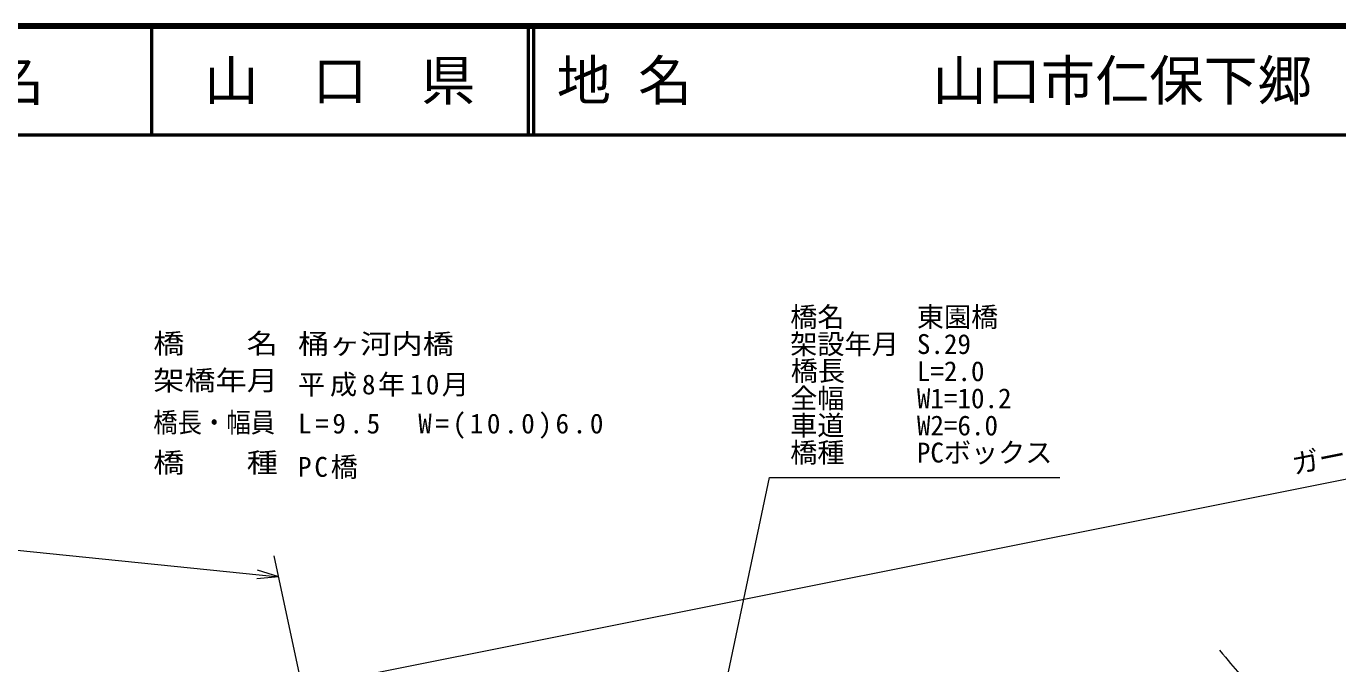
# Model space of a CAD drawing. Units: millimetres, scale not verified. Extents: x 40000 to 680000, y 20000 to 380000.
# Drawn here: x 321458 to 442406, y 321247 to 380000 of the extents above; entities that cross this region are included whole.
import ezdxf
from ezdxf.enums import TextEntityAlignment as Align

# ---------------------------------------------------------------- set-up
doc = ezdxf.new("R2010")
doc.units = ezdxf.units.MM
doc.header["$LTSCALE"] = 1000
for name, color, linetype, lineweight in [('M-BGD', 7, 'Continuous', 13), ('M-STR-HTXT', 7, 'Continuous', 13), ('M-TTL', 2, 'Continuous', 140), ('M-TTL-LINE', 7, 'Continuous', 50)]:
    doc.layers.add(name, color=color, linetype=linetype, lineweight=lineweight)
doc.layers.add('M-TTL-TXT', color=7, linetype='Continuous')
doc.styles.add('ＭＳ ゴシック', font='')
doc.styles.get('ＭＳ ゴシック').set_extended_font_data('MS Gothic')

msp = doc.modelspace()

# ---------------------------------------------------------------- linework, layer by layer
at = {"layer": 'M-BGD'}
msp.add_open_spline([(431505, 322495), (433068, 320644), (433579, 319801), (435392, 318696), (436201, 318203), (436680, 317960), (437555, 317595), (438861, 317050), (439572, 316658), (440947, 316323), (441710, 316138), (442156, 316071), (442940, 316070), (443542, 316068), (443888, 316116), (444467, 316282), (445264, 316511), (445645, 316820), (446375, 317215), (447948, 318068), (448720, 318742), (450317, 319549), (451259, 320024), (451817, 320238), (452819, 320567), (453563, 320811), (453996, 320907), (454769, 321034), (456979, 321398), (458266, 321141), (460494, 321375), (462124, 321547), (463016, 321820), (464649, 321970), (465672, 322064), (466251, 322063), (467278, 322055), (469236, 322042), (470324, 321738), (472282, 321760), (474206, 321781), (475280, 321930), (477200, 322058), (479156, 322189), (480249, 322304), (482204, 322441), (487037, 322780), (489760, 322764), (494585, 323208), (497873, 323511), (499715, 323702), (502981, 324186), (505295, 324528), (506568, 324857), (508875, 325248), (512210, 325812), (514069, 326237), (517440, 326522), (518826, 326639), (519610, 326632), (521002, 326608), (521864, 326593), (522348, 326561), (523207, 326481), (525107, 326305), (526162, 326100), (528041, 325762), (529429, 325512), (530155, 325069), (531560, 324957), (533030, 324840), (533862, 324886), (535334, 324958), (535965, 324989), (536320, 325000), (536946, 325086), (538648, 325319), (539606, 325467), (541270, 325893), (543792, 326538), (545183, 327019), (547588, 328015), (548861, 328542), (549550, 328898), (550768, 329542), (551934, 330159), (552651, 330456), (553622, 331351), (554104, 331796), (554298, 331979), (554776, 332571)], degree=3, knots=[0, 0, 0, 0, 1, 1, 1, 2, 2, 2, 3, 3, 3, 4, 4, 4, 5, 5, 5, 6, 6, 6, 7, 7, 7, 8, 8, 8, 9, 9, 9, 10, 10, 10, 11, 11, 11, 12, 12, 12, 13, 13, 13, 14, 14, 14, 15, 15, 15, 16, 16, 16, 17, 17, 17, 18, 18, 18, 19, 19, 19, 20, 20, 20, 21, 21, 21, 22, 22, 22, 23, 23, 23, 24, 24, 24, 25, 25, 25, 26, 26, 26, 27, 27, 27, 28, 28, 28, 29, 29, 29, 30, 30, 30, 30], dxfattribs=at)
at = {"layer": 'M-STR-HTXT'}
for p, q in [((352110, 320114), (549686, 359550)), ((236208, 340277), (344746, 329271)), ((353746, 287210), (344334, 331195)), ((344746, 329271), (342716, 329075)), ((344746, 329271), (342796, 329870))]:
    msp.add_line(p, q, dxfattribs=at)
msp.add_lwpolyline([(376187, 273047), (390000, 338427), (416769, 338427)], dxfattribs=at)
at = {"layer": 'M-TTL'}
msp.add_line((680000, 380000), (40000, 380000), dxfattribs=at)
at = {"layer": 'M-TTL-LINE'}
for p, q in [((333000, 380000), (333000, 370000)), ((367750, 380000), (367750, 370000)), ((368250, 380000), (368250, 370000)), ((40000, 370000), (680000, 370000))]:
    msp.add_line(p, q, dxfattribs=at)

# ---------------------------------------------------------------- texts
at = {"layer": 'M-STR-HTXT', "style": 'ＭＳ ゴシック'}
for s, p in [('橋名', (391915, 351743)), ('東園橋', (403593, 351743)), ('架設年月', (391915, 349243)), ('S.29', (403593, 349243)), ('橋長', (391963, 346780)), ('L=2.0', (403593, 346743)), ('全幅', (391915, 344243)), ('W1=10.2', (403593, 344243)), ('車道', (391915, 341743)), ('W2=6.0', (403593, 341743)), ('橋種', (391915, 339243)), ('PCボックス', (403593, 339243))]:
    msp.add_text(s, height=1833, dxfattribs=at).set_placement(p, align=Align.BOTTOM_LEFT)
for s, width, p in [('橋\u3000\u3000名', 1.15, (333170, 349302)), ('桶ヶ河内橋', 1.15, (346523, 349259)), ('架橋年月', 1.15, (333170, 345898)), ('橋長・幅員', 0.9, (333170, 342025)), ('橋\u3000\u3000種', 1.15, (333170, 338318))]:
    msp.add_text(s, height=1832, dxfattribs=dict(at, width=width)).set_placement(p, align=Align.BOTTOM_LEFT)
msp.add_text('ガードレール L=203.5', height=1833, rotation=11.288, dxfattribs=at).set_placement((450741, 340617), align=Align.BOTTOM_CENTER)
at = {"layer": 'M-STR-HTXT', "char_height": 1832, "attachment_point": 7, "style": 'ＭＳ ゴシック'}
for s, insert in [('\\T1.18;平成8年10月', (346523, 345855)), ('\\T1.27;L=9.5\u3000W=(10.0)6.0', (346523, 341983)), ('\\T1.21;PC橋', (346523, 338276))]:
    msp.add_mtext(s, dxfattribs=dict(at, insert=insert))
at = {"layer": 'M-TTL-TXT', "style": 'ＭＳ ゴシック'}
for s, p in [('県\u3000名', (315625, 375000)), ('山\u3000口\u3000県', (350375, 375000))]:
    msp.add_text(s, height=3666, dxfattribs=at).set_placement(p, align=Align.MIDDLE_CENTER)
for s, p in [('地 名', (370380, 375000)), ('山口市仁保下郷', (405024, 375000))]:
    msp.add_text(s, height=3666, dxfattribs=at).set_placement(p, align=Align.MIDDLE_LEFT)

doc.saveas('drawing.dxf')
